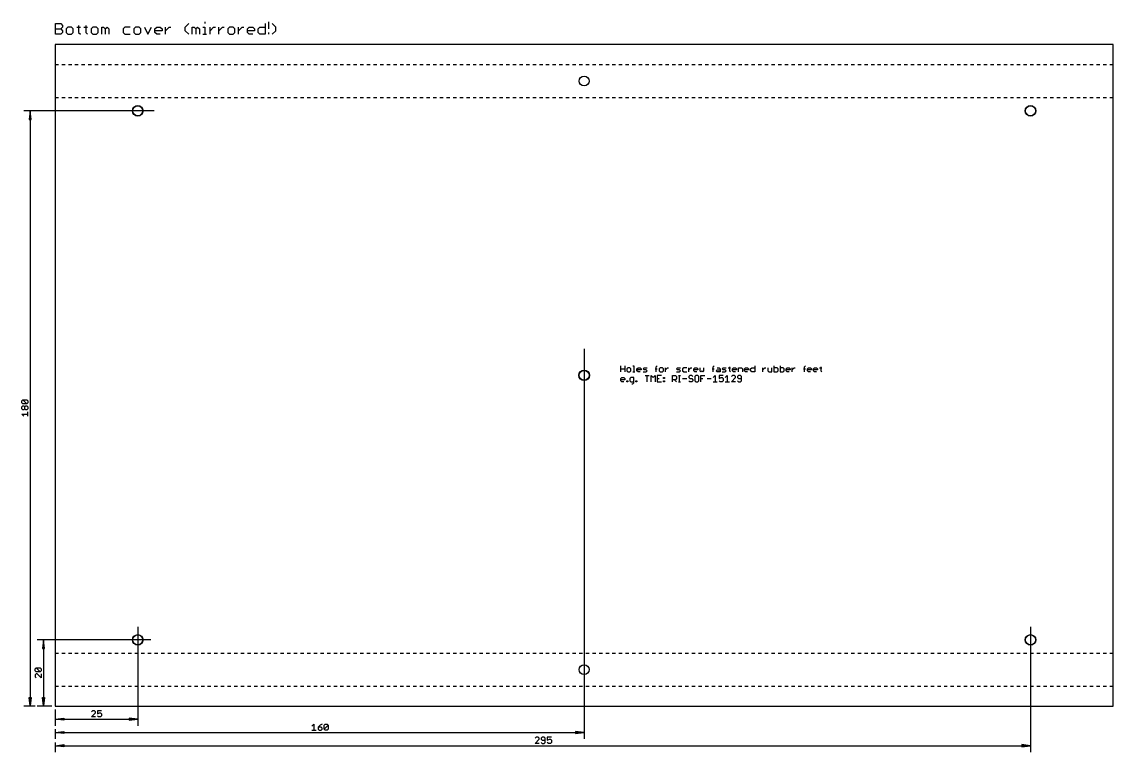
# Model space of a CAD drawing. Extents: x -370 to 390, y -331 to 219.
# Drawn here: x -370.1 to -40, y -323.9 to -103.1 of the extents above; entities that cross this region are included whole.
import ezdxf

# ---------------------------------------------------------------- set-up
doc = ezdxf.new("R2010")
doc.units = 0
for name, color, linetype in [('20', 4, 'CONTINUOUS'), ('29', 2, 'CONTINUOUS'), ('30', 253, 'CONTINUOUS'), ('47', 2, 'CONTINUOUS')]:
    doc.layers.add(name, color=color, linetype=linetype)

msp = doc.modelspace()

# ---------------------------------------------------------------- linework, layer by layer
at = {"layer": '20'}
for p, q in [((-359.8603, -106.8603), (-359.8603, -103.6369)), ((-359.8603, -103.6369), (-358.2486, -103.6369)), ((-359.8603, -105.2486), (-358.2486, -105.2486)), ((-358.2486, -103.6369), (-357.7114, -104.1742)), ((-357.7114, -104.7114), (-358.2486, -105.2486)), ((-358.2486, -105.2486), (-357.7114, -105.7859)), ((-357.7114, -104.1742), (-357.7114, -104.7114)), ((-356.1003, -104.7114), (-356.6375, -105.2486)), ((-356.6375, -105.2486), (-356.6375, -106.3231)), ((-355.0259, -104.7114), (-356.1003, -104.7114)), ((-354.4886, -105.2486), (-355.0259, -104.7114)), ((-354.4886, -106.3231), (-354.4886, -105.2486)), ((-353.4148, -104.7114), (-352.3403, -104.7114)), ((-352.8776, -104.1742), (-352.8776, -106.3231)), ((-351.2663, -104.7114), (-350.1918, -104.7114)), ((-350.7291, -104.1742), (-350.7291, -106.3231)), ((-348.5806, -104.7114), (-349.1178, -105.2486)), ((-349.1178, -105.2486), (-349.1178, -106.3231)), ((-347.5061, -104.7114), (-348.5806, -104.7114)), ((-346.9689, -105.2486), (-347.5061, -104.7114)), ((-346.9689, -106.3231), (-346.9689, -105.2486)), ((-345.895, -106.8603), (-345.895, -104.7114)), ((-345.895, -104.7114), (-345.3578, -104.7114)), ((-345.3578, -104.7114), (-344.8206, -105.2486)), ((-344.8206, -105.2486), (-344.2834, -104.7114)), ((-344.8206, -105.2486), (-344.8206, -106.8603)), ((-344.2834, -104.7114), (-343.7461, -105.2486)), ((-343.7461, -105.2486), (-343.7461, -106.8603)), ((-338.9123, -104.7114), (-339.4495, -105.2486)), ((-339.4495, -105.2486), (-339.4495, -106.3231)), ((-337.3006, -104.7114), (-338.9123, -104.7114)), ((-335.6896, -104.7114), (-336.2268, -105.2486)), ((-336.2268, -105.2486), (-336.2268, -106.3231)), ((-334.6151, -104.7114), (-335.6896, -104.7114)), ((-334.0779, -105.2486), (-334.6151, -104.7114)), ((-334.0779, -106.3231), (-334.0779, -105.2486)), ((-333.004, -104.7114), (-331.9296, -106.8603)), ((-331.9296, -106.8603), (-330.8551, -104.7114)), ((-329.7813, -105.2486), (-329.2441, -104.7114)), ((-329.7813, -106.3231), (-329.7813, -105.2486)), ((-329.2441, -104.7114), (-328.1696, -104.7114)), ((-328.1696, -104.7114), (-327.6324, -105.2486)), ((-327.6324, -105.2486), (-327.6324, -105.7859)), ((-326.5585, -106.8603), (-326.5585, -104.7114)), ((-326.5585, -105.7859), (-325.4841, -104.7114)), ((-325.4841, -104.7114), (-324.9468, -104.7114)), ((-320.6501, -104.7114), (-319.5757, -103.6369)), ((-320.6501, -105.7859), (-320.6501, -104.7114)), ((-318.5016, -106.8603), (-318.5016, -104.7114)), ((-318.5016, -104.7114), (-317.9644, -104.7114)), ((-317.9644, -104.7114), (-317.4272, -105.2486)), ((-317.4272, -105.2486), (-316.89, -104.7114)), ((-317.4272, -105.2486), (-317.4272, -106.8603)), ((-316.89, -104.7114), (-316.3527, -105.2486)), ((-316.3527, -105.2486), (-316.3527, -106.8603)), ((-315.2789, -104.7114), (-314.7417, -104.7114)), ((-314.7417, -103.0997), (-314.7417, -103.6369)), ((-314.7417, -104.7114), (-314.7417, -106.8603)), ((-313.1304, -106.8603), (-313.1304, -104.7114)), ((-313.1304, -105.7859), (-312.0559, -104.7114)), ((-312.0559, -104.7114), (-311.5187, -104.7114)), ((-310.4448, -106.8603), (-310.4448, -104.7114)), ((-310.4448, -105.7859), (-309.3703, -104.7114)), ((-309.3703, -104.7114), (-308.8331, -104.7114)), ((-307.2219, -104.7114), (-307.7591, -105.2486)), ((-307.7591, -105.2486), (-307.7591, -106.3231)), ((-306.1475, -104.7114), (-307.2219, -104.7114)), ((-305.6102, -105.2486), (-306.1475, -104.7114)), ((-305.6102, -106.3231), (-305.6102, -105.2486)), ((-304.5364, -106.8603), (-304.5364, -104.7114)), ((-304.5364, -105.7859), (-303.4619, -104.7114)), ((-303.4619, -104.7114), (-302.9247, -104.7114)), ((-301.8508, -105.2486), (-301.3135, -104.7114)), ((-301.8508, -106.3231), (-301.8508, -105.2486)), ((-301.3135, -104.7114), (-300.2391, -104.7114)), ((-300.2391, -104.7114), (-299.7018, -105.2486)), ((-299.7018, -105.2486), (-299.7018, -105.7859)), ((-298.628, -105.2486), (-298.0908, -104.7114)), ((-298.628, -106.3231), (-298.628, -105.2486)), ((-298.0908, -104.7114), (-296.4791, -104.7114)), ((-296.4791, -103.6369), (-296.4791, -106.8603)), ((-295.4052, -103.0997), (-295.4052, -105.2486)), ((-293.2565, -104.7114), (-294.331, -103.6369)), ((-293.2565, -105.7859), (-293.2565, -104.7114)), ((-358.2486, -106.8603), (-359.8603, -106.8603)), ((-357.7114, -106.3231), (-358.2486, -106.8603)), ((-357.7114, -105.7859), (-357.7114, -106.3231)), ((-356.6375, -106.3231), (-356.1003, -106.8603)), ((-356.1003, -106.8603), (-355.0259, -106.8603)), ((-355.0259, -106.8603), (-354.4886, -106.3231)), ((-352.8776, -106.3231), (-352.3403, -106.8603)), ((-350.7291, -106.3231), (-350.1918, -106.8603)), ((-349.1178, -106.3231), (-348.5806, -106.8603)), ((-348.5806, -106.8603), (-347.5061, -106.8603)), ((-347.5061, -106.8603), (-346.9689, -106.3231)), ((-339.4495, -106.3231), (-338.9123, -106.8603)), ((-338.9123, -106.8603), (-337.3006, -106.8603)), ((-336.2268, -106.3231), (-335.6896, -106.8603)), ((-335.6896, -106.8603), (-334.6151, -106.8603)), ((-334.6151, -106.8603), (-334.0779, -106.3231)), ((-327.6324, -105.7859), (-329.7813, -105.7859)), ((-329.2441, -106.8603), (-329.7813, -106.3231)), ((-328.1696, -106.8603), (-329.2441, -106.8603)), ((-319.5757, -106.8603), (-320.6501, -105.7859)), ((-315.2789, -106.8603), (-314.2044, -106.8603)), ((-307.7591, -106.3231), (-307.2219, -106.8603)), ((-307.2219, -106.8603), (-306.1475, -106.8603)), ((-306.1475, -106.8603), (-305.6102, -106.3231)), ((-299.7018, -105.7859), (-301.8508, -105.7859)), ((-301.3135, -106.8603), (-301.8508, -106.3231)), ((-300.2391, -106.8603), (-301.3135, -106.8603)), ((-298.0908, -106.8603), (-298.628, -106.3231)), ((-296.4791, -106.8603), (-298.0908, -106.8603)), ((-295.4052, -106.3231), (-295.4052, -106.8603)), ((-294.331, -106.8603), (-293.2565, -105.7859)), ((-40, -110), (-360, -110)), ((-360, -110), (-360, -116)), ((-40, -116), (-40, -110)), ((-360, -116), (-360, -126)), ((-360, -116), (-358.9938, -116)), ((-357.9938, -116), (-356.9875, -116)), ((-355.9875, -116), (-354.9812, -116)), ((-353.9812, -116), (-352.975, -116)), ((-351.975, -116), (-350.9688, -116)), ((-349.9688, -116), (-348.9625, -116)), ((-347.9625, -116), (-346.9563, -116)), ((-345.9563, -116), (-344.95, -116)), ((-343.95, -116), (-342.9438, -116)), ((-341.9438, -116), (-340.9375, -116)), ((-339.9375, -116), (-338.9313, -116)), ((-337.9313, -116), (-336.925, -116)), ((-335.925, -116), (-334.9187, -116)), ((-333.9187, -116), (-332.9125, -116)), ((-331.9125, -116), (-330.9062, -116)), ((-329.9062, -116), (-328.9, -116)), ((-327.9, -116), (-326.8938, -116)), ((-325.8938, -116), (-324.8875, -116)), ((-323.8875, -116), (-322.8813, -116)), ((-321.8813, -116), (-320.875, -116)), ((-319.875, -116), (-318.8688, -116)), ((-317.8688, -116), (-316.8625, -116)), ((-315.8625, -116), (-314.8562, -116)), ((-313.8562, -116), (-312.85, -116)), ((-311.85, -116), (-310.8438, -116)), ((-309.8438, -116), (-308.8375, -116)), ((-307.8375, -116), (-306.8313, -116)), ((-305.8313, -116), (-304.825, -116)), ((-303.825, -116), (-302.8188, -116)), ((-301.8188, -116), (-300.8125, -116)), ((-299.8125, -116), (-298.8063, -116)), ((-297.8063, -116), (-296.8, -116)), ((-295.8, -116), (-294.7937, -116)), ((-293.7937, -116), (-292.7875, -116)), ((-291.7875, -116), (-290.7812, -116)), ((-289.7812, -116), (-288.775, -116)), ((-287.775, -116), (-286.7688, -116)), ((-285.7688, -116), (-284.7625, -116)), ((-283.7625, -116), (-282.7563, -116)), ((-281.7563, -116), (-280.75, -116)), ((-279.75, -116), (-278.7438, -116)), ((-277.7438, -116), (-276.7375, -116)), ((-275.7375, -116), (-274.7312, -116)), ((-273.7312, -116), (-272.725, -116)), ((-271.725, -116), (-270.7188, -116)), ((-269.7188, -116), (-268.7125, -116)), ((-267.7125, -116), (-266.7063, -116)), ((-265.7063, -116), (-264.7, -116)), ((-263.7, -116), (-262.6938, -116)), ((-261.6938, -116), (-260.6875, -116)), ((-259.6875, -116), (-258.6813, -116)), ((-257.6813, -116), (-256.675, -116)), ((-255.675, -116), (-254.6688, -116)), ((-253.6688, -116), (-252.6625, -116)), ((-251.6625, -116), (-250.6562, -116)), ((-249.6562, -116), (-248.65, -116)), ((-247.65, -116), (-246.6438, -116)), ((-245.6438, -116), (-244.6375, -116)), ((-243.6375, -116), (-242.6313, -116)), ((-241.6313, -116), (-240.625, -116)), ((-239.625, -116), (-238.6188, -116)), ((-237.6188, -116), (-236.6125, -116)), ((-235.6125, -116), (-234.6063, -116)), ((-233.6063, -116), (-232.6, -116)), ((-231.6, -116), (-230.5938, -116)), ((-229.5938, -116), (-228.5875, -116)), ((-227.5875, -116), (-226.5813, -116)), ((-225.5813, -116), (-224.575, -116)), ((-223.575, -116), (-222.5688, -116)), ((-221.5688, -116), (-220.5625, -116)), ((-219.5625, -116), (-218.5563, -116)), ((-217.5563, -116), (-216.55, -116)), ((-215.55, -116), (-214.5438, -116)), ((-213.5438, -116), (-212.5375, -116)), ((-211.5375, -116), (-210.5312, -116)), ((-209.5312, -116), (-208.525, -116)), ((-207.525, -116), (-206.5188, -116)), ((-205.5188, -116), (-204.5125, -116)), ((-203.5125, -116), (-202.5063, -116)), ((-201.5063, -116), (-200.5, -116)), ((-199.5, -116), (-198.4938, -116)), ((-197.4938, -116), (-196.4875, -116)), ((-195.4875, -116), (-194.4813, -116)), ((-193.4813, -116), (-192.475, -116)), ((-191.475, -116), (-190.4688, -116)), ((-189.4688, -116), (-188.4625, -116)), ((-187.4625, -116), (-186.4563, -116)), ((-185.4563, -116), (-184.45, -116)), ((-183.45, -116), (-182.4438, -116)), ((-181.4438, -116), (-180.4375, -116)), ((-179.4375, -116), (-178.4313, -116)), ((-177.4313, -116), (-176.425, -116)), ((-175.425, -116), (-174.4188, -116)), ((-173.4188, -116), (-172.4125, -116)), ((-171.4125, -116), (-170.4062, -116)), ((-169.4062, -116), (-168.4, -116)), ((-167.4, -116), (-166.3938, -116)), ((-165.3938, -116), (-164.3875, -116)), ((-163.3875, -116), (-162.3812, -116)), ((-161.3812, -116), (-160.375, -116)), ((-159.375, -116), (-158.3688, -116)), ((-157.3688, -116), (-156.3625, -116)), ((-155.3625, -116), (-154.3563, -116)), ((-153.3563, -116), (-152.35, -116)), ((-151.35, -116), (-150.3438, -116)), ((-149.3438, -116), (-148.3375, -116)), ((-147.3375, -116), (-146.3313, -116)), ((-145.3313, -116), (-144.325, -116)), ((-143.325, -116), (-142.3187, -116)), ((-141.3187, -116), (-140.3125, -116)), ((-139.3125, -116), (-138.3063, -116)), ((-137.3063, -116), (-136.3, -116)), ((-135.3, -116), (-134.2938, -116)), ((-133.2938, -116), (-132.2875, -116)), ((-131.2875, -116), (-130.2812, -116)), ((-129.2812, -116), (-128.275, -116)), ((-127.275, -116), (-126.2688, -116)), ((-125.2688, -116), (-124.2625, -116)), ((-123.2625, -116), (-122.2563, -116)), ((-121.2563, -116), (-120.25, -116)), ((-119.25, -116), (-118.2438, -116)), ((-117.2438, -116), (-116.2375, -116)), ((-115.2375, -116), (-114.2313, -116)), ((-113.2313, -116), (-112.225, -116)), ((-111.225, -116), (-110.2188, -116)), ((-109.2188, -116), (-108.2125, -116)), ((-107.2125, -116), (-106.2063, -116)), ((-105.2063, -116), (-104.2, -116)), ((-103.2, -116), (-102.1938, -116)), ((-101.1938, -116), (-100.1875, -116)), ((-99.1875, -116), (-98.1813, -116)), ((-97.1813, -116), (-96.175, -116)), ((-95.175, -116), (-94.1688, -116)), ((-93.1688, -116), (-92.1625, -116)), ((-91.1625, -116), (-90.1562, -116)), ((-89.1562, -116), (-88.15, -116)), ((-87.15, -116), (-86.1437, -116)), ((-85.1437, -116), (-84.1375, -116)), ((-83.1375, -116), (-82.1313, -116)), ((-81.1313, -116), (-80.125, -116)), ((-79.125, -116), (-78.1188, -116)), ((-77.1188, -116), (-76.1125, -116)), ((-75.1125, -116), (-74.1063, -116)), ((-73.1063, -116), (-72.1, -116)), ((-71.1, -116), (-70.0938, -116)), ((-69.0938, -116), (-68.0875, -116)), ((-67.0875, -116), (-66.0812, -116)), ((-65.0812, -116), (-64.075, -116)), ((-63.075, -116), (-62.0688, -116)), ((-61.0688, -116), (-60.0625, -116)), ((-59.0625, -116), (-58.0563, -116)), ((-57.0563, -116), (-56.05, -116)), ((-55.05, -116), (-54.0438, -116)), ((-53.0438, -116), (-52.0375, -116)), ((-51.0375, -116), (-50.0312, -116)), ((-49.0312, -116), (-48.025, -116)), ((-47.025, -116), (-46.0188, -116)), ((-45.0188, -116), (-44.0125, -116)), ((-43.0125, -116), (-42.0063, -116)), ((-41.0063, -116), (-40, -116)), ((-40, -126), (-40, -116)), ((-360, -126), (-360, -294)), ((-360, -126), (-358.9938, -126)), ((-357.9938, -126), (-356.9875, -126)), ((-355.9875, -126), (-354.9812, -126)), ((-353.9812, -126), (-352.975, -126)), ((-351.975, -126), (-350.9688, -126)), ((-349.9688, -126), (-348.9625, -126)), ((-347.9625, -126), (-346.9563, -126)), ((-345.9563, -126), (-344.95, -126)), ((-343.95, -126), (-342.9438, -126)), ((-341.9438, -126), (-340.9375, -126)), ((-339.9375, -126), (-338.9313, -126)), ((-337.9313, -126), (-336.925, -126)), ((-335.925, -126), (-334.9187, -126)), ((-333.9187, -126), (-332.9125, -126)), ((-331.9125, -126), (-330.9062, -126)), ((-329.9062, -126), (-328.9, -126)), ((-327.9, -126), (-326.8938, -126)), ((-325.8938, -126), (-324.8875, -126)), ((-323.8875, -126), (-322.8813, -126)), ((-321.8813, -126), (-320.875, -126)), ((-319.875, -126), (-318.8688, -126)), ((-317.8688, -126), (-316.8625, -126)), ((-315.8625, -126), (-314.8562, -126)), ((-313.8562, -126), (-312.85, -126)), ((-311.85, -126), (-310.8438, -126)), ((-309.8438, -126), (-308.8375, -126)), ((-307.8375, -126), (-306.8313, -126)), ((-305.8313, -126), (-304.825, -126)), ((-303.825, -126), (-302.8188, -126)), ((-301.8188, -126), (-300.8125, -126)), ((-299.8125, -126), (-298.8063, -126)), ((-297.8063, -126), (-296.8, -126)), ((-295.8, -126), (-294.7937, -126)), ((-293.7937, -126), (-292.7875, -126)), ((-291.7875, -126), (-290.7812, -126)), ((-289.7812, -126), (-288.775, -126)), ((-287.775, -126), (-286.7688, -126)), ((-285.7688, -126), (-284.7625, -126)), ((-283.7625, -126), (-282.7563, -126)), ((-281.7563, -126), (-280.75, -126)), ((-279.75, -126), (-278.7438, -126)), ((-277.7438, -126), (-276.7375, -126)), ((-275.7375, -126), (-274.7312, -126)), ((-273.7312, -126), (-272.725, -126)), ((-271.725, -126), (-270.7188, -126)), ((-269.7188, -126), (-268.7125, -126)), ((-267.7125, -126), (-266.7063, -126)), ((-265.7063, -126), (-264.7, -126)), ((-263.7, -126), (-262.6938, -126)), ((-261.6938, -126), (-260.6875, -126)), ((-259.6875, -126), (-258.6813, -126)), ((-257.6813, -126), (-256.675, -126)), ((-255.675, -126), (-254.6688, -126)), ((-253.6688, -126), (-252.6625, -126)), ((-251.6625, -126), (-250.6562, -126)), ((-249.6562, -126), (-248.65, -126)), ((-247.65, -126), (-246.6438, -126)), ((-245.6438, -126), (-244.6375, -126)), ((-243.6375, -126), (-242.6313, -126)), ((-241.6313, -126), (-240.625, -126)), ((-239.625, -126), (-238.6188, -126)), ((-237.6188, -126), (-236.6125, -126)), ((-235.6125, -126), (-234.6063, -126)), ((-233.6063, -126), (-232.6, -126)), ((-231.6, -126), (-230.5938, -126)), ((-229.5938, -126), (-228.5875, -126)), ((-227.5875, -126), (-226.5813, -126)), ((-225.5813, -126), (-224.575, -126)), ((-223.575, -126), (-222.5688, -126)), ((-221.5688, -126), (-220.5625, -126)), ((-219.5625, -126), (-218.5563, -126)), ((-217.5563, -126), (-216.55, -126)), ((-215.55, -126), (-214.5438, -126)), ((-213.5438, -126), (-212.5375, -126)), ((-211.5375, -126), (-210.5312, -126)), ((-209.5312, -126), (-208.525, -126)), ((-207.525, -126), (-206.5188, -126)), ((-205.5188, -126), (-204.5125, -126)), ((-203.5125, -126), (-202.5063, -126)), ((-201.5063, -126), (-200.5, -126)), ((-199.5, -126), (-198.4938, -126)), ((-197.4938, -126), (-196.4875, -126)), ((-195.4875, -126), (-194.4813, -126)), ((-193.4813, -126), (-192.475, -126)), ((-191.475, -126), (-190.4688, -126)), ((-189.4688, -126), (-188.4625, -126)), ((-187.4625, -126), (-186.4563, -126)), ((-185.4563, -126), (-184.45, -126)), ((-183.45, -126), (-182.4438, -126)), ((-181.4438, -126), (-180.4375, -126)), ((-179.4375, -126), (-178.4313, -126)), ((-177.4313, -126), (-176.425, -126)), ((-175.425, -126), (-174.4188, -126)), ((-173.4188, -126), (-172.4125, -126)), ((-171.4125, -126), (-170.4062, -126)), ((-169.4062, -126), (-168.4, -126)), ((-167.4, -126), (-166.3938, -126)), ((-165.3938, -126), (-164.3875, -126)), ((-163.3875, -126), (-162.3812, -126)), ((-161.3812, -126), (-160.375, -126)), ((-159.375, -126), (-158.3688, -126)), ((-157.3688, -126), (-156.3625, -126)), ((-155.3625, -126), (-154.3563, -126)), ((-153.3563, -126), (-152.35, -126)), ((-151.35, -126), (-150.3438, -126)), ((-149.3438, -126), (-148.3375, -126)), ((-147.3375, -126), (-146.3313, -126)), ((-145.3313, -126), (-144.325, -126)), ((-143.325, -126), (-142.3187, -126)), ((-141.3187, -126), (-140.3125, -126)), ((-139.3125, -126), (-138.3063, -126)), ((-137.3063, -126), (-136.3, -126)), ((-135.3, -126), (-134.2938, -126)), ((-133.2938, -126), (-132.2875, -126)), ((-131.2875, -126), (-130.2812, -126)), ((-129.2812, -126), (-128.275, -126)), ((-127.275, -126), (-126.2688, -126)), ((-125.2688, -126), (-124.2625, -126)), ((-123.2625, -126), (-122.2563, -126)), ((-121.2563, -126), (-120.25, -126)), ((-119.25, -126), (-118.2438, -126)), ((-117.2438, -126), (-116.2375, -126)), ((-115.2375, -126), (-114.2313, -126)), ((-113.2313, -126), (-112.225, -126)), ((-111.225, -126), (-110.2188, -126)), ((-109.2188, -126), (-108.2125, -126)), ((-107.2125, -126), (-106.2063, -126)), ((-105.2063, -126), (-104.2, -126)), ((-103.2, -126), (-102.1938, -126)), ((-101.1938, -126), (-100.1875, -126)), ((-99.1875, -126), (-98.1813, -126)), ((-97.1813, -126), (-96.175, -126)), ((-95.175, -126), (-94.1688, -126)), ((-93.1688, -126), (-92.1625, -126)), ((-91.1625, -126), (-90.1562, -126)), ((-89.1562, -126), (-88.15, -126)), ((-87.15, -126), (-86.1437, -126)), ((-85.1437, -126), (-84.1375, -126)), ((-83.1375, -126), (-82.1313, -126)), ((-81.1313, -126), (-80.125, -126)), ((-79.125, -126), (-78.1188, -126)), ((-77.1188, -126), (-76.1125, -126)), ((-75.1125, -126), (-74.1063, -126)), ((-73.1063, -126), (-72.1, -126)), ((-71.1, -126), (-70.0938, -126)), ((-69.0938, -126), (-68.0875, -126)), ((-67.0875, -126), (-66.0812, -126)), ((-65.0812, -126), (-64.075, -126)), ((-63.075, -126), (-62.0688, -126)), ((-61.0688, -126), (-60.0625, -126)), ((-59.0625, -126), (-58.0563, -126)), ((-57.0563, -126), (-56.05, -126)), ((-55.05, -126), (-54.0438, -126)), ((-53.0438, -126), (-52.0375, -126)), ((-51.0375, -126), (-50.0312, -126)), ((-49.0312, -126), (-48.025, -126)), ((-47.025, -126), (-46.0188, -126)), ((-45.0188, -126), (-44.0125, -126)), ((-43.0125, -126), (-42.0063, -126)), ((-41.0063, -126), (-40, -126)), ((-40, -294), (-40, -126)), ((-188.9238, -208.9238), (-188.9238, -207.0746)), ((-187.691, -207.0746), (-187.691, -208.9238)), ((-186.774, -207.691), (-187.0822, -207.9992)), ((-186.1576, -207.691), (-186.774, -207.691)), ((-185.8494, -207.9992), (-186.1576, -207.691)), ((-185.2407, -207.0746), (-184.9325, -207.0746)), ((-184.9325, -207.0746), (-184.9325, -208.9238)), ((-184.0129, -207.9992), (-183.7047, -207.691)), ((-183.7047, -207.691), (-183.0884, -207.691)), ((-183.0884, -207.691), (-182.7802, -207.9992)), ((-182.1714, -207.9992), (-181.8632, -207.691)), ((-181.8632, -207.691), (-180.9386, -207.691)), ((-178.18, -207.3828), (-177.8718, -207.0746)), ((-178.18, -208.9238), (-178.18, -207.3828)), ((-176.9523, -207.691), (-177.2605, -207.9992)), ((-176.3359, -207.691), (-176.9523, -207.691)), ((-176.0277, -207.9992), (-176.3359, -207.691)), ((-175.4189, -208.9238), (-175.4189, -207.691)), ((-175.4189, -208.3074), (-174.8025, -207.691)), ((-174.8025, -207.691), (-174.4943, -207.691)), ((-172.0427, -207.9992), (-171.7345, -207.691)), ((-171.7345, -207.691), (-170.8099, -207.691)), ((-169.893, -207.691), (-170.2012, -207.9992)), ((-168.9684, -207.691), (-169.893, -207.691)), ((-168.3596, -208.9238), (-168.3596, -207.691)), ((-168.3596, -208.3074), (-167.7432, -207.691)), ((-167.7432, -207.691), (-167.435, -207.691)), ((-166.8249, -207.9992), (-166.5167, -207.691)), ((-166.5167, -207.691), (-165.9003, -207.691)), ((-165.9003, -207.691), (-165.5922, -207.9992)), ((-164.9834, -207.691), (-164.9834, -208.6156)), ((-163.7506, -208.6156), (-163.7506, -207.691)), ((-160.992, -207.3828), (-160.6838, -207.0746)), ((-160.992, -208.9238), (-160.992, -207.3828)), ((-159.7643, -207.691), (-159.1479, -207.691)), ((-159.1479, -207.691), (-158.8397, -207.9992)), ((-158.2309, -207.9992), (-157.9227, -207.691)), ((-157.9227, -207.691), (-156.9981, -207.691)), ((-156.3894, -207.691), (-155.773, -207.691)), ((-156.0812, -207.3828), (-156.0812, -208.6156)), ((-155.1616, -207.9992), (-154.8535, -207.691)), ((-154.8535, -207.691), (-154.2371, -207.691)), ((-154.2371, -207.691), (-153.9289, -207.9992)), ((-153.3201, -208.9238), (-153.3201, -207.691)), ((-153.3201, -207.691), (-152.3955, -207.691)), ((-152.3955, -207.691), (-152.0873, -207.9992)), ((-151.4785, -207.9992), (-151.1703, -207.691)), ((-151.1703, -207.691), (-150.5539, -207.691)), ((-150.5539, -207.691), (-150.2457, -207.9992)), ((-149.6369, -207.9992), (-149.3287, -207.691)), ((-149.3287, -207.691), (-148.4041, -207.691)), ((-148.4041, -207.0746), (-148.4041, -208.9238)), ((-145.9538, -208.9238), (-145.9538, -207.691)), ((-145.9538, -208.3074), (-145.3374, -207.691)), ((-145.3374, -207.691), (-145.0292, -207.691)), ((-144.4191, -207.691), (-144.4191, -208.6156)), ((-143.1864, -208.9238), (-143.1864, -207.691)), ((-142.5776, -207.0746), (-142.5776, -208.9238)), ((-141.653, -207.691), (-142.5776, -207.691)), ((-141.3448, -207.9992), (-141.653, -207.691)), ((-140.736, -207.0746), (-140.736, -208.9238)), ((-139.8114, -207.691), (-140.736, -207.691)), ((-139.5032, -207.9992), (-139.8114, -207.691)), ((-138.8944, -207.9992), (-138.5862, -207.691)), ((-138.5862, -207.691), (-137.9698, -207.691)), ((-137.9698, -207.691), (-137.6616, -207.9992)), ((-137.0529, -208.9238), (-137.0529, -207.691)), ((-137.0529, -208.3074), (-136.4365, -207.691)), ((-136.4365, -207.691), (-136.1283, -207.691)), ((-133.3684, -207.3828), (-133.0602, -207.0746)), ((-133.3684, -208.9238), (-133.3684, -207.3828)), ((-132.4489, -207.9992), (-132.1407, -207.691)), ((-132.1407, -207.691), (-131.5243, -207.691)), ((-131.5243, -207.691), (-131.2161, -207.9992)), ((-130.6073, -207.9992), (-130.2992, -207.691)), ((-130.2992, -207.691), (-129.6828, -207.691)), ((-129.6828, -207.691), (-129.3746, -207.9992)), ((-128.7658, -207.691), (-128.1494, -207.691)), ((-128.4576, -207.3828), (-128.4576, -208.6156)), ((-188.9238, -207.9992), (-187.691, -207.9992)), ((-188.9238, -210.9992), (-188.6156, -210.691)), ((-188.9238, -211.6156), (-188.9238, -210.9992)), ((-188.6156, -210.691), (-187.9992, -210.691)), ((-187.9992, -210.691), (-187.691, -210.9992)), ((-187.691, -210.9992), (-187.691, -211.3074)), ((-187.0822, -207.9992), (-187.0822, -208.6156)), ((-187.0822, -208.6156), (-186.774, -208.9238)), ((-186.774, -208.9238), (-186.1576, -208.9238)), ((-185.8533, -210.691), (-186.1614, -210.9992)), ((-186.1614, -210.9992), (-186.1614, -211.6156)), ((-186.1576, -208.9238), (-185.8494, -208.6156)), ((-184.9287, -210.691), (-185.8533, -210.691)), ((-185.8494, -208.6156), (-185.8494, -207.9992)), ((-185.2407, -208.9238), (-184.6243, -208.9238)), ((-184.9287, -212.232), (-184.9287, -210.691)), ((-184.0129, -208.6156), (-184.0129, -207.9992)), ((-182.7802, -208.3074), (-184.0129, -208.3074)), ((-183.7047, -208.9238), (-184.0129, -208.6156)), ((-183.0884, -208.9238), (-183.7047, -208.9238)), ((-182.7802, -207.9992), (-182.7802, -208.3074)), ((-181.8632, -208.3074), (-182.1714, -207.9992)), ((-182.1714, -208.9238), (-181.2468, -208.9238)), ((-181.2468, -208.3074), (-181.8632, -208.3074)), ((-181.5575, -210.0746), (-180.3247, -210.0746)), ((-180.9386, -208.6156), (-181.2468, -208.3074)), ((-181.2468, -208.9238), (-180.9386, -208.6156)), ((-180.9411, -211.9238), (-180.9411, -210.0746)), ((-179.7159, -211.9238), (-179.7159, -210.0746)), ((-179.7159, -210.0746), (-179.0996, -210.691)), ((-179.0996, -210.691), (-178.4832, -210.0746)), ((-178.4882, -207.9992), (-177.8718, -207.9992)), ((-178.4832, -210.0746), (-178.4832, -211.9238)), ((-176.6416, -210.0746), (-177.8744, -210.0746)), ((-177.8744, -210.0746), (-177.8744, -211.9238)), ((-177.8744, -210.9992), (-177.258, -210.9992)), ((-177.2605, -207.9992), (-177.2605, -208.6156)), ((-177.2605, -208.6156), (-176.9523, -208.9238)), ((-176.9523, -208.9238), (-176.3359, -208.9238)), ((-176.3359, -208.9238), (-176.0277, -208.6156)), ((-176.0328, -210.691), (-175.7246, -210.691)), ((-176.0328, -210.9992), (-176.0328, -210.691)), ((-175.7246, -210.9992), (-176.0328, -210.9992)), ((-176.0277, -208.6156), (-176.0277, -207.9992)), ((-175.7246, -210.691), (-175.7246, -210.9992)), ((-173.2704, -211.9238), (-173.2704, -210.0746)), ((-173.2704, -210.0746), (-172.3459, -210.0746)), ((-172.3459, -210.0746), (-172.0377, -210.3828)), ((-172.0377, -210.9992), (-172.3459, -211.3074)), ((-171.7345, -208.3074), (-172.0427, -207.9992)), ((-172.0427, -208.9238), (-171.1181, -208.9238)), ((-172.0377, -210.3828), (-172.0377, -210.9992)), ((-171.1181, -208.3074), (-171.7345, -208.3074)), ((-171.4289, -210.0746), (-170.8125, -210.0746)), ((-171.1207, -211.9238), (-171.1207, -210.0746)), ((-170.8099, -208.6156), (-171.1181, -208.3074)), ((-171.1181, -208.9238), (-170.8099, -208.6156)), ((-170.2012, -207.9992), (-170.2012, -208.6156)), ((-170.2012, -208.6156), (-169.893, -208.9238)), ((-170.2012, -210.9992), (-168.9684, -210.9992)), ((-169.893, -208.9238), (-168.9684, -208.9238)), ((-168.0514, -210.0746), (-168.3596, -210.3828)), ((-168.3596, -210.3828), (-168.3596, -210.691)), ((-168.3596, -210.691), (-168.0514, -210.9992)), ((-167.435, -210.0746), (-168.0514, -210.0746)), ((-168.0514, -210.9992), (-167.435, -210.9992)), ((-167.1268, -210.3828), (-167.435, -210.0746)), ((-167.435, -210.9992), (-167.1268, -211.3074)), ((-166.8249, -208.6156), (-166.8249, -207.9992)), ((-165.5922, -208.3074), (-166.8249, -208.3074)), ((-166.5167, -208.9238), (-166.8249, -208.6156)), ((-166.2098, -210.0746), (-166.518, -210.3828)), ((-166.518, -210.3828), (-166.518, -211.6156)), ((-165.9003, -208.9238), (-166.5167, -208.9238)), ((-165.5934, -210.0746), (-166.2098, -210.0746)), ((-165.2852, -210.3828), (-165.5934, -210.0746)), ((-165.5922, -207.9992), (-165.5922, -208.3074)), ((-165.2852, -211.6156), (-165.2852, -210.3828)), ((-164.9834, -208.6156), (-164.6752, -208.9238)), ((-164.6764, -211.9238), (-164.6764, -210.0746)), ((-164.6764, -210.0746), (-163.4437, -210.0746)), ((-164.6764, -210.9992), (-164.0601, -210.9992)), ((-164.6752, -208.9238), (-164.367, -208.6156)), ((-164.367, -208.6156), (-164.0588, -208.9238)), ((-164.0588, -208.9238), (-163.7506, -208.6156)), ((-162.8349, -210.9992), (-161.6021, -210.9992)), ((-161.3002, -207.9992), (-160.6838, -207.9992)), ((-160.9933, -210.691), (-160.3769, -210.0746)), ((-160.3769, -210.0746), (-160.3769, -211.9238)), ((-160.0725, -208.6156), (-159.7643, -208.3074)), ((-159.7643, -208.9238), (-160.0725, -208.6156)), ((-159.7643, -208.3074), (-158.8397, -208.3074)), ((-158.8397, -208.9238), (-159.7643, -208.9238)), ((-157.9189, -210.0746), (-159.1517, -210.0746)), ((-159.1517, -210.0746), (-159.1517, -210.9992)), ((-159.1517, -210.9992), (-158.5353, -210.691)), ((-158.8397, -207.9992), (-158.8397, -208.9238)), ((-158.5353, -210.691), (-158.2271, -210.691)), ((-157.9227, -208.3074), (-158.2309, -207.9992)), ((-158.2309, -208.9238), (-157.3063, -208.9238)), ((-158.2271, -210.691), (-157.9189, -210.9992)), ((-157.3063, -208.3074), (-157.9227, -208.3074)), ((-157.9189, -210.9992), (-157.9189, -211.6156)), ((-157.3102, -210.691), (-156.6938, -210.0746)), ((-156.9981, -208.6156), (-157.3063, -208.3074)), ((-157.3063, -208.9238), (-156.9981, -208.6156)), ((-156.6938, -210.0746), (-156.6938, -211.9238)), ((-156.0812, -208.6156), (-155.773, -208.9238)), ((-155.1604, -210.0746), (-155.4686, -210.3828)), ((-155.4686, -211.9238), (-154.2358, -210.691)), ((-155.1616, -208.6156), (-155.1616, -207.9992)), ((-153.9289, -208.3074), (-155.1616, -208.3074)), ((-154.8535, -208.9238), (-155.1616, -208.6156)), ((-154.544, -210.0746), (-155.1604, -210.0746)), ((-154.2371, -208.9238), (-154.8535, -208.9238)), ((-154.2358, -210.3828), (-154.544, -210.0746)), ((-154.2358, -210.691), (-154.2358, -210.3828)), ((-153.9289, -207.9992), (-153.9289, -208.3074)), ((-153.3188, -210.0746), (-153.627, -210.3828)), ((-153.627, -210.3828), (-153.627, -210.691)), ((-153.627, -210.691), (-153.3188, -210.9992)), ((-152.7024, -210.0746), (-153.3188, -210.0746)), ((-153.3188, -210.9992), (-152.3942, -210.9992)), ((-152.3942, -210.3828), (-152.7024, -210.0746)), ((-152.3942, -211.6156), (-152.3942, -210.3828)), ((-152.0873, -207.9992), (-152.0873, -208.9238)), ((-151.4785, -208.6156), (-151.4785, -207.9992)), ((-150.2457, -208.3074), (-151.4785, -208.3074)), ((-151.1703, -208.9238), (-151.4785, -208.6156)), ((-150.5539, -208.9238), (-151.1703, -208.9238)), ((-150.2457, -207.9992), (-150.2457, -208.3074)), ((-149.6369, -208.6156), (-149.6369, -207.9992)), ((-149.3287, -208.9238), (-149.6369, -208.6156)), ((-148.4041, -208.9238), (-149.3287, -208.9238)), ((-144.4191, -208.6156), (-144.1109, -208.9238)), ((-144.1109, -208.9238), (-143.1864, -208.9238)), ((-142.5776, -208.9238), (-141.653, -208.9238)), ((-141.653, -208.9238), (-141.3448, -208.6156)), ((-141.3448, -208.6156), (-141.3448, -207.9992)), ((-140.736, -208.9238), (-139.8114, -208.9238)), ((-139.8114, -208.9238), (-139.5032, -208.6156)), ((-139.5032, -208.6156), (-139.5032, -207.9992)), ((-138.8944, -208.6156), (-138.8944, -207.9992)), ((-137.6616, -208.3074), (-138.8944, -208.3074)), ((-138.5862, -208.9238), (-138.8944, -208.6156)), ((-137.9698, -208.9238), (-138.5862, -208.9238)), ((-137.6616, -207.9992), (-137.6616, -208.3074)), ((-133.6766, -207.9992), (-133.0602, -207.9992)), ((-132.4489, -208.6156), (-132.4489, -207.9992)), ((-131.2161, -208.3074), (-132.4489, -208.3074)), ((-132.1407, -208.9238), (-132.4489, -208.6156)), ((-131.5243, -208.9238), (-132.1407, -208.9238)), ((-131.2161, -207.9992), (-131.2161, -208.3074)), ((-130.6073, -208.6156), (-130.6073, -207.9992)), ((-129.3746, -208.3074), (-130.6073, -208.3074)), ((-130.2992, -208.9238), (-130.6073, -208.6156)), ((-129.6828, -208.9238), (-130.2992, -208.9238)), ((-129.3746, -207.9992), (-129.3746, -208.3074)), ((-128.4576, -208.6156), (-128.1494, -208.9238)), ((-187.691, -211.3074), (-188.9238, -211.3074)), ((-188.6156, -211.9238), (-188.9238, -211.6156)), ((-187.9992, -211.9238), (-188.6156, -211.9238)), ((-187.0822, -211.9238), (-187.0822, -211.6156)), ((-187.0822, -211.6156), (-186.774, -211.6156)), ((-186.774, -211.9238), (-187.0822, -211.9238)), ((-186.774, -211.6156), (-186.774, -211.9238)), ((-186.1614, -211.6156), (-185.8533, -211.9238)), ((-185.8533, -211.9238), (-184.9287, -211.9238)), ((-185.5451, -212.5402), (-185.2369, -212.5402)), ((-185.2369, -212.5402), (-184.9287, -212.232)), ((-184.3199, -211.9238), (-184.3199, -211.6156)), ((-184.3199, -211.6156), (-184.0117, -211.6156)), ((-184.0117, -211.9238), (-184.3199, -211.9238)), ((-184.0117, -211.6156), (-184.0117, -211.9238)), ((-177.8744, -211.9238), (-176.6416, -211.9238)), ((-176.0328, -211.6156), (-175.7246, -211.6156)), ((-176.0328, -211.9238), (-176.0328, -211.6156)), ((-175.7246, -211.9238), (-176.0328, -211.9238)), ((-175.7246, -211.6156), (-175.7246, -211.9238)), ((-172.3459, -211.3074), (-173.2704, -211.3074)), ((-172.6541, -211.3074), (-172.0377, -211.9238)), ((-171.4289, -211.9238), (-170.8125, -211.9238)), ((-168.0514, -211.9238), (-168.3596, -211.6156)), ((-167.435, -211.9238), (-168.0514, -211.9238)), ((-167.1268, -211.6156), (-167.435, -211.9238)), ((-167.1268, -211.3074), (-167.1268, -211.6156)), ((-166.518, -211.6156), (-166.2098, -211.9238)), ((-166.2098, -211.9238), (-165.5934, -211.9238)), ((-165.5934, -211.9238), (-165.2852, -211.6156)), ((-160.9933, -211.9238), (-159.7605, -211.9238)), ((-158.8435, -211.9238), (-159.1517, -211.6156)), ((-158.2271, -211.9238), (-158.8435, -211.9238)), ((-157.9189, -211.6156), (-158.2271, -211.9238)), ((-157.3102, -211.9238), (-156.0774, -211.9238)), ((-154.2358, -211.9238), (-155.4686, -211.9238)), ((-153.627, -211.6156), (-153.3188, -211.9238)), ((-153.3188, -211.9238), (-152.7024, -211.9238)), ((-152.7024, -211.9238), (-152.3942, -211.6156)), ((-360, -294), (-360, -304)), ((-360, -294), (-358.9938, -294)), ((-357.9938, -294), (-356.9875, -294)), ((-355.9875, -294), (-354.9812, -294)), ((-353.9812, -294), (-352.975, -294)), ((-351.975, -294), (-350.9688, -294)), ((-349.9688, -294), (-348.9625, -294)), ((-347.9625, -294), (-346.9563, -294)), ((-345.9563, -294), (-344.95, -294)), ((-343.95, -294), (-342.9438, -294)), ((-341.9438, -294), (-340.9375, -294)), ((-339.9375, -294), (-338.9313, -294)), ((-337.9313, -294), (-336.925, -294)), ((-335.925, -294), (-334.9187, -294)), ((-333.9187, -294), (-332.9125, -294)), ((-331.9125, -294), (-330.9062, -294)), ((-329.9062, -294), (-328.9, -294)), ((-327.9, -294), (-326.8938, -294)), ((-325.8938, -294), (-324.8875, -294)), ((-323.8875, -294), (-322.8813, -294)), ((-321.8813, -294), (-320.875, -294)), ((-319.875, -294), (-318.8688, -294)), ((-317.8688, -294), (-316.8625, -294)), ((-315.8625, -294), (-314.8562, -294)), ((-313.8562, -294), (-312.85, -294)), ((-311.85, -294), (-310.8438, -294)), ((-309.8438, -294), (-308.8375, -294)), ((-307.8375, -294), (-306.8313, -294)), ((-305.8313, -294), (-304.825, -294)), ((-303.825, -294), (-302.8188, -294)), ((-301.8188, -294), (-300.8125, -294)), ((-299.8125, -294), (-298.8063, -294)), ((-297.8063, -294), (-296.8, -294)), ((-295.8, -294), (-294.7937, -294)), ((-293.7937, -294), (-292.7875, -294)), ((-291.7875, -294), (-290.7812, -294)), ((-289.7812, -294), (-288.775, -294)), ((-287.775, -294), (-286.7688, -294)), ((-285.7688, -294), (-284.7625, -294)), ((-283.7625, -294), (-282.7563, -294)), ((-281.7563, -294), (-280.75, -294)), ((-279.75, -294), (-278.7438, -294)), ((-277.7438, -294), (-276.7375, -294)), ((-275.7375, -294), (-274.7312, -294)), ((-273.7312, -294), (-272.725, -294)), ((-271.725, -294), (-270.7188, -294)), ((-269.7188, -294), (-268.7125, -294)), ((-267.7125, -294), (-266.7063, -294)), ((-265.7063, -294), (-264.7, -294)), ((-263.7, -294), (-262.6938, -294)), ((-261.6938, -294), (-260.6875, -294)), ((-259.6875, -294), (-258.6813, -294)), ((-257.6813, -294), (-256.675, -294)), ((-255.675, -294), (-254.6688, -294)), ((-253.6688, -294), (-252.6625, -294)), ((-251.6625, -294), (-250.6562, -294)), ((-249.6562, -294), (-248.65, -294)), ((-247.65, -294), (-246.6438, -294)), ((-245.6438, -294), (-244.6375, -294)), ((-243.6375, -294), (-242.6313, -294)), ((-241.6313, -294), (-240.625, -294)), ((-239.625, -294), (-238.6188, -294)), ((-237.6188, -294), (-236.6125, -294)), ((-235.6125, -294), (-234.6063, -294)), ((-233.6063, -294), (-232.6, -294)), ((-231.6, -294), (-230.5938, -294)), ((-229.5938, -294), (-228.5875, -294)), ((-227.5875, -294), (-226.5813, -294)), ((-225.5813, -294), (-224.575, -294)), ((-223.575, -294), (-222.5688, -294)), ((-221.5688, -294), (-220.5625, -294)), ((-219.5625, -294), (-218.5563, -294)), ((-217.5563, -294), (-216.55, -294)), ((-215.55, -294), (-214.5438, -294)), ((-213.5438, -294), (-212.5375, -294)), ((-211.5375, -294), (-210.5312, -294)), ((-209.5312, -294), (-208.525, -294)), ((-207.525, -294), (-206.5188, -294)), ((-205.5188, -294), (-204.5125, -294)), ((-203.5125, -294), (-202.5063, -294)), ((-201.5063, -294), (-200.5, -294)), ((-199.5, -294), (-198.4938, -294)), ((-197.4938, -294), (-196.4875, -294)), ((-195.4875, -294), (-194.4813, -294)), ((-193.4813, -294), (-192.475, -294)), ((-191.475, -294), (-190.4688, -294)), ((-189.4688, -294), (-188.4625, -294)), ((-187.4625, -294), (-186.4563, -294)), ((-185.4563, -294), (-184.45, -294)), ((-183.45, -294), (-182.4438, -294)), ((-181.4438, -294), (-180.4375, -294)), ((-179.4375, -294), (-178.4313, -294)), ((-177.4313, -294), (-176.425, -294)), ((-175.425, -294), (-174.4188, -294)), ((-173.4188, -294), (-172.4125, -294)), ((-171.4125, -294), (-170.4062, -294)), ((-169.4062, -294), (-168.4, -294)), ((-167.4, -294), (-166.3938, -294)), ((-165.3938, -294), (-164.3875, -294)), ((-163.3875, -294), (-162.3812, -294)), ((-161.3812, -294), (-160.375, -294)), ((-159.375, -294), (-158.3688, -294)), ((-157.3688, -294), (-156.3625, -294)), ((-155.3625, -294), (-154.3563, -294)), ((-153.3563, -294), (-152.35, -294)), ((-151.35, -294), (-150.3438, -294)), ((-149.3438, -294), (-148.3375, -294)), ((-147.3375, -294), (-146.3313, -294)), ((-145.3313, -294), (-144.325, -294)), ((-143.325, -294), (-142.3187, -294)), ((-141.3187, -294), (-140.3125, -294)), ((-139.3125, -294), (-138.3063, -294)), ((-137.3063, -294), (-136.3, -294)), ((-135.3, -294), (-134.2938, -294)), ((-133.2938, -294), (-132.2875, -294)), ((-131.2875, -294), (-130.2812, -294)), ((-129.2812, -294), (-128.275, -294)), ((-127.275, -294), (-126.2688, -294)), ((-125.2688, -294), (-124.2625, -294)), ((-123.2625, -294), (-122.2563, -294)), ((-121.2563, -294), (-120.25, -294)), ((-119.25, -294), (-118.2438, -294)), ((-117.2438, -294), (-116.2375, -294)), ((-115.2375, -294), (-114.2313, -294)), ((-113.2313, -294), (-112.225, -294)), ((-111.225, -294), (-110.2188, -294)), ((-109.2188, -294), (-108.2125, -294)), ((-107.2125, -294), (-106.2063, -294)), ((-105.2063, -294), (-104.2, -294)), ((-103.2, -294), (-102.1938, -294)), ((-101.1938, -294), (-100.1875, -294)), ((-99.1875, -294), (-98.1813, -294)), ((-97.1813, -294), (-96.175, -294)), ((-95.175, -294), (-94.1688, -294)), ((-93.1688, -294), (-92.1625, -294)), ((-91.1625, -294), (-90.1562, -294)), ((-89.1562, -294), (-88.15, -294)), ((-87.15, -294), (-86.1437, -294)), ((-85.1437, -294), (-84.1375, -294)), ((-83.1375, -294), (-82.1313, -294)), ((-81.1313, -294), (-80.125, -294)), ((-79.125, -294), (-78.1188, -294)), ((-77.1188, -294), (-76.1125, -294)), ((-75.1125, -294), (-74.1063, -294)), ((-73.1063, -294), (-72.1, -294)), ((-71.1, -294), (-70.0938, -294)), ((-69.0938, -294), (-68.0875, -294)), ((-67.0875, -294), (-66.0812, -294)), ((-65.0812, -294), (-64.075, -294)), ((-63.075, -294), (-62.0688, -294)), ((-61.0688, -294), (-60.0625, -294)), ((-59.0625, -294), (-58.0563, -294)), ((-57.0563, -294), (-56.05, -294)), ((-55.05, -294), (-54.0438, -294)), ((-53.0438, -294), (-52.0375, -294)), ((-51.0375, -294), (-50.0312, -294)), ((-49.0312, -294), (-48.025, -294)), ((-47.025, -294), (-46.0188, -294)), ((-45.0188, -294), (-44.0125, -294)), ((-43.0125, -294), (-42.0063, -294)), ((-41.0063, -294), (-40, -294)), ((-40, -304), (-40, -294)), ((-360, -304), (-360, -310)), ((-360, -304), (-358.9938, -304)), ((-357.9938, -304), (-356.9875, -304)), ((-355.9875, -304), (-354.9812, -304)), ((-353.9812, -304), (-352.975, -304)), ((-351.975, -304), (-350.9688, -304)), ((-349.9688, -304), (-348.9625, -304)), ((-347.9625, -304), (-346.9563, -304)), ((-345.9563, -304), (-344.95, -304)), ((-343.95, -304), (-342.9438, -304)), ((-341.9438, -304), (-340.9375, -304)), ((-339.9375, -304), (-338.9313, -304)), ((-337.9313, -304), (-336.925, -304)), ((-335.925, -304), (-334.9187, -304)), ((-333.9187, -304), (-332.9125, -304)), ((-331.9125, -304), (-330.9062, -304)), ((-329.9062, -304), (-328.9, -304)), ((-327.9, -304), (-326.8938, -304)), ((-325.8938, -304), (-324.8875, -304)), ((-323.8875, -304), (-322.8813, -304)), ((-321.8813, -304), (-320.875, -304)), ((-319.875, -304), (-318.8688, -304)), ((-317.8688, -304), (-316.8625, -304)), ((-315.8625, -304), (-314.8562, -304)), ((-313.8562, -304), (-312.85, -304)), ((-311.85, -304), (-310.8438, -304)), ((-309.8438, -304), (-308.8375, -304)), ((-307.8375, -304), (-306.8313, -304)), ((-305.8313, -304), (-304.825, -304)), ((-303.825, -304), (-302.8188, -304)), ((-301.8188, -304), (-300.8125, -304)), ((-299.8125, -304), (-298.8063, -304)), ((-297.8063, -304), (-296.8, -304)), ((-295.8, -304), (-294.7937, -304)), ((-293.7937, -304), (-292.7875, -304)), ((-291.7875, -304), (-290.7812, -304)), ((-289.7812, -304), (-288.775, -304)), ((-287.775, -304), (-286.7688, -304)), ((-285.7688, -304), (-284.7625, -304)), ((-283.7625, -304), (-282.7563, -304)), ((-281.7563, -304), (-280.75, -304)), ((-279.75, -304), (-278.7438, -304)), ((-277.7438, -304), (-276.7375, -304)), ((-275.7375, -304), (-274.7312, -304)), ((-273.7312, -304), (-272.725, -304)), ((-271.725, -304), (-270.7188, -304)), ((-269.7188, -304), (-268.7125, -304)), ((-267.7125, -304), (-266.7063, -304)), ((-265.7063, -304), (-264.7, -304)), ((-263.7, -304), (-262.6938, -304)), ((-261.6938, -304), (-260.6875, -304)), ((-259.6875, -304), (-258.6813, -304)), ((-257.6813, -304), (-256.675, -304)), ((-255.675, -304), (-254.6688, -304)), ((-253.6688, -304), (-252.6625, -304)), ((-251.6625, -304), (-250.6562, -304)), ((-249.6562, -304), (-248.65, -304)), ((-247.65, -304), (-246.6438, -304)), ((-245.6438, -304), (-244.6375, -304)), ((-243.6375, -304), (-242.6313, -304)), ((-241.6313, -304), (-240.625, -304)), ((-239.625, -304), (-238.6188, -304)), ((-237.6188, -304), (-236.6125, -304)), ((-235.6125, -304), (-234.6063, -304)), ((-233.6063, -304), (-232.6, -304)), ((-231.6, -304), (-230.5938, -304)), ((-229.5938, -304), (-228.5875, -304)), ((-227.5875, -304), (-226.5813, -304)), ((-225.5813, -304), (-224.575, -304)), ((-223.575, -304), (-222.5688, -304)), ((-221.5688, -304), (-220.5625, -304)), ((-219.5625, -304), (-218.5563, -304)), ((-217.5563, -304), (-216.55, -304)), ((-215.55, -304), (-214.5438, -304)), ((-213.5438, -304), (-212.5375, -304)), ((-211.5375, -304), (-210.5312, -304)), ((-209.5312, -304), (-208.525, -304)), ((-207.525, -304), (-206.5188, -304)), ((-205.5188, -304), (-204.5125, -304)), ((-203.5125, -304), (-202.5063, -304)), ((-201.5063, -304), (-200.5, -304)), ((-199.5, -304), (-198.4938, -304)), ((-197.4938, -304), (-196.4875, -304)), ((-195.4875, -304), (-194.4813, -304)), ((-193.4813, -304), (-192.475, -304)), ((-191.475, -304), (-190.4688, -304)), ((-189.4688, -304), (-188.4625, -304)), ((-187.4625, -304), (-186.4563, -304)), ((-185.4563, -304), (-184.45, -304)), ((-183.45, -304), (-182.4438, -304)), ((-181.4438, -304), (-180.4375, -304)), ((-179.4375, -304), (-178.4313, -304)), ((-177.4313, -304), (-176.425, -304)), ((-175.425, -304), (-174.4188, -304)), ((-173.4188, -304), (-172.4125, -304)), ((-171.4125, -304), (-170.4062, -304)), ((-169.4062, -304), (-168.4, -304)), ((-167.4, -304), (-166.3938, -304)), ((-165.3938, -304), (-164.3875, -304)), ((-163.3875, -304), (-162.3812, -304)), ((-161.3812, -304), (-160.375, -304)), ((-159.375, -304), (-158.3688, -304)), ((-157.3688, -304), (-156.3625, -304)), ((-155.3625, -304), (-154.3563, -304)), ((-153.3563, -304), (-152.35, -304)), ((-151.35, -304), (-150.3438, -304)), ((-149.3438, -304), (-148.3375, -304)), ((-147.3375, -304), (-146.3313, -304)), ((-145.3313, -304), (-144.325, -304)), ((-143.325, -304), (-142.3187, -304)), ((-141.3187, -304), (-140.3125, -304)), ((-139.3125, -304), (-138.3063, -304)), ((-137.3063, -304), (-136.3, -304)), ((-135.3, -304), (-134.2938, -304)), ((-133.2938, -304), (-132.2875, -304)), ((-131.2875, -304), (-130.2812, -304)), ((-129.2812, -304), (-128.275, -304)), ((-127.275, -304), (-126.2688, -304)), ((-125.2688, -304), (-124.2625, -304)), ((-123.2625, -304), (-122.2563, -304)), ((-121.2563, -304), (-120.25, -304)), ((-119.25, -304), (-118.2438, -304)), ((-117.2438, -304), (-116.2375, -304)), ((-115.2375, -304), (-114.2313, -304)), ((-113.2313, -304), (-112.225, -304)), ((-111.225, -304), (-110.2188, -304)), ((-109.2188, -304), (-108.2125, -304)), ((-107.2125, -304), (-106.2063, -304)), ((-105.2063, -304), (-104.2, -304)), ((-103.2, -304), (-102.1938, -304)), ((-101.1938, -304), (-100.1875, -304)), ((-99.1875, -304), (-98.1813, -304)), ((-97.1813, -304), (-96.175, -304)), ((-95.175, -304), (-94.1688, -304)), ((-93.1688, -304), (-92.1625, -304)), ((-91.1625, -304), (-90.1562, -304)), ((-89.1562, -304), (-88.15, -304)), ((-87.15, -304), (-86.1437, -304)), ((-85.1437, -304), (-84.1375, -304)), ((-83.1375, -304), (-82.1313, -304)), ((-81.1313, -304), (-80.125, -304)), ((-79.125, -304), (-78.1188, -304)), ((-77.1188, -304), (-76.1125, -304)), ((-75.1125, -304), (-74.1063, -304)), ((-73.1063, -304), (-72.1, -304)), ((-71.1, -304), (-70.0938, -304)), ((-69.0938, -304), (-68.0875, -304)), ((-67.0875, -304), (-66.0812, -304)), ((-65.0812, -304), (-64.075, -304)), ((-63.075, -304), (-62.0688, -304)), ((-61.0688, -304), (-60.0625, -304)), ((-59.0625, -304), (-58.0563, -304)), ((-57.0563, -304), (-56.05, -304)), ((-55.05, -304), (-54.0438, -304)), ((-53.0438, -304), (-52.0375, -304)), ((-51.0375, -304), (-50.0312, -304)), ((-49.0312, -304), (-48.025, -304)), ((-47.025, -304), (-46.0188, -304)), ((-45.0188, -304), (-44.0125, -304)), ((-43.0125, -304), (-42.0063, -304)), ((-41.0063, -304), (-40, -304)), ((-40, -310), (-40, -304)), ((-360, -310), (-40, -310))]:
    msp.add_line(p, q, dxfattribs=at)
for centre in [(-200, -121), (-335, -130), (-335, -130), (-65, -130), (-65, -130), (-200, -210), (-200, -210), (-335, -290), (-335, -290), (-65, -290), (-65, -290), (-200, -299)]:
    msp.add_circle(centre, 1.5, dxfattribs=at)
at = {"layer": '29'}
for centre in [(-335, -130), (-65, -130), (-200, -210), (-335, -290), (-65, -290)]:
    msp.add_circle(centre, 1.6016, dxfattribs=at)
at = {"layer": '30'}
for centre in [(-335, -130), (-65, -130), (-200, -210), (-335, -290), (-65, -290)]:
    msp.add_circle(centre, 1.6016, dxfattribs=at)
at = {"layer": '47'}
for p, q in [((-330, -130), (-369.45, -130)), ((-367.5, -130.065), (-367.8192, -132.6)), ((-367.5, -130.065), (-367.76, -132.6)), ((-367.5, -130.065), (-367.63, -132.6)), ((-367.5, -130.065), (-367.5, -309.935)), ((-367.1808, -132.6), (-367.5, -130.065)), ((-367.37, -132.6), (-367.5, -130.065)), ((-367.24, -132.6), (-367.5, -130.065)), ((-367.8192, -132.6), (-367.1808, -132.6)), ((-200, -202), (-200, -319.95)), ((-370.0554, -217.7037), (-369.7472, -217.3955)), ((-370.0554, -218.3201), (-370.0554, -217.7037)), ((-369.7472, -217.3955), (-368.5144, -217.3955)), ((-368.5144, -218.6283), (-369.7472, -217.3955)), ((-368.5144, -217.3955), (-368.2062, -217.7037)), ((-368.2062, -217.7037), (-368.2062, -218.3201)), ((-369.7472, -218.6283), (-370.0554, -218.3201)), ((-370.0554, -219.5453), (-369.7472, -219.2371)), ((-370.0554, -220.1617), (-370.0554, -219.5453)), ((-369.7472, -220.4699), (-370.0554, -220.1617)), ((-368.5144, -218.6283), (-369.7472, -218.6283)), ((-369.7472, -219.2371), (-369.439, -219.2371)), ((-369.439, -220.4699), (-369.7472, -220.4699)), ((-369.439, -219.2371), (-369.1308, -219.5453)), ((-369.1308, -220.1617), (-369.439, -220.4699)), ((-369.1308, -219.5453), (-368.8226, -219.2371)), ((-369.1308, -220.1617), (-369.1308, -219.5453)), ((-368.8226, -220.4699), (-369.1308, -220.1617)), ((-368.8226, -219.2371), (-368.5144, -219.2371)), ((-368.5144, -220.4699), (-368.8226, -220.4699)), ((-368.2062, -218.3201), (-368.5144, -218.6283)), ((-368.5144, -219.2371), (-368.2062, -219.5453)), ((-368.2062, -220.1617), (-368.5144, -220.4699)), ((-368.2062, -219.5453), (-368.2062, -220.1617)), ((-368.2062, -222.3115), (-368.2062, -221.0787)), ((-369.439, -222.3115), (-370.0554, -221.6951)), ((-370.0554, -221.6951), (-368.2062, -221.6951)), ((-335, -286), (-335, -315.95)), ((-65, -286), (-65, -323.95)), ((-331, -290), (-365.45, -290)), ((-363.5, -290.065), (-363.8192, -292.6)), ((-363.5, -290.065), (-363.76, -292.6)), ((-363.5, -290.065), (-363.63, -292.6)), ((-363.5, -290.065), (-363.5, -309.935)), ((-363.1808, -292.6), (-363.5, -290.065)), ((-363.37, -292.6), (-363.5, -290.065)), ((-363.24, -292.6), (-363.5, -290.065)), ((-363.8192, -292.6), (-363.1808, -292.6)), ((-366.0554, -298.7509), (-365.7472, -298.4427)), ((-366.0554, -299.3673), (-366.0554, -298.7509)), ((-365.7472, -299.6755), (-366.0554, -299.3673)), ((-365.7472, -300.2843), (-366.0554, -300.5925)), ((-365.7472, -298.4427), (-364.5144, -298.4427)), ((-364.5144, -299.6755), (-365.7472, -298.4427)), ((-364.5144, -299.6755), (-365.7472, -299.6755)), ((-365.439, -300.2843), (-365.7472, -300.2843)), ((-364.2062, -301.5171), (-365.439, -300.2843)), ((-364.5144, -298.4427), (-364.2062, -298.7509)), ((-364.2062, -299.3673), (-364.5144, -299.6755)), ((-364.2062, -298.7509), (-364.2062, -299.3673)), ((-364.2062, -300.2843), (-364.2062, -301.5171)), ((-366.0554, -300.5925), (-366.0554, -301.2089)), ((-366.0554, -301.2089), (-365.7472, -301.5171)), ((-366, -310), (-369.45, -310)), ((-367.5, -309.935), (-367.8192, -307.4)), ((-367.8192, -307.4), (-367.1808, -307.4)), ((-367.5, -309.935), (-367.76, -307.4)), ((-367.5, -309.935), (-367.63, -307.4)), ((-367.1808, -307.4), (-367.5, -309.935)), ((-367.37, -307.4), (-367.5, -309.935)), ((-367.24, -307.4), (-367.5, -309.935)), ((-361, -310), (-365.45, -310)), ((-363.5, -309.935), (-363.8192, -307.4)), ((-363.8192, -307.4), (-363.1808, -307.4)), ((-363.5, -309.935), (-363.76, -307.4)), ((-363.5, -309.935), (-363.63, -307.4)), ((-363.1808, -307.4), (-363.5, -309.935)), ((-363.37, -307.4), (-363.5, -309.935)), ((-363.24, -307.4), (-363.5, -309.935)), ((-360, -311), (-360, -315.95)), ((-348.7089, -311.4446), (-349.0171, -311.7528)), ((-349.0171, -313.2938), (-347.7843, -312.061)), ((-347.7843, -313.2938), (-349.0171, -313.2938)), ((-348.0925, -311.4446), (-348.7089, -311.4446)), ((-347.7843, -311.7528), (-348.0925, -311.4446)), ((-347.7843, -312.061), (-347.7843, -311.7528)), ((-345.9427, -311.4446), (-347.1755, -311.4446)), ((-347.1755, -311.4446), (-347.1755, -312.3692)), ((-347.1755, -312.3692), (-346.5591, -312.061)), ((-346.8673, -313.2938), (-347.1755, -312.9856)), ((-346.2509, -313.2938), (-346.8673, -313.2938)), ((-346.5591, -312.061), (-346.2509, -312.061)), ((-346.2509, -312.061), (-345.9427, -312.3692)), ((-345.9427, -312.9856), (-346.2509, -313.2938)), ((-345.9427, -312.3692), (-345.9427, -312.9856)), ((-359.935, -314), (-357.4, -313.6808)), ((-359.935, -314), (-357.4, -313.74)), ((-359.935, -314), (-357.4, -313.87)), ((-359.935, -314), (-335.065, -314)), ((-357.4, -314.3192), (-359.935, -314)), ((-357.4, -314.13), (-359.935, -314)), ((-357.4, -314.26), (-359.935, -314)), ((-357.4, -313.6808), (-357.4, -314.3192)), ((-335.065, -314), (-337.6, -313.6808)), ((-337.6, -313.6808), (-337.6, -314.3192)), ((-335.065, -314), (-337.6, -313.74)), ((-335.065, -314), (-337.6, -313.87)), ((-337.6, -314.3192), (-335.065, -314)), ((-337.6, -314.13), (-335.065, -314)), ((-337.6, -314.26), (-335.065, -314)), ((-282.3115, -316.061), (-281.6951, -315.4446)), ((-281.6951, -315.4446), (-281.6951, -317.2938)), ((-279.8535, -315.7528), (-280.4699, -316.3692)), ((-280.4699, -316.3692), (-280.4699, -316.9856)), ((-279.5453, -316.3692), (-280.4699, -316.3692)), ((-279.2371, -315.4446), (-279.8535, -315.7528)), ((-279.2371, -316.6774), (-279.5453, -316.3692)), ((-279.2371, -316.9856), (-279.2371, -316.6774)), ((-278.6283, -315.7528), (-278.3201, -315.4446)), ((-278.6283, -316.9856), (-278.6283, -315.7528)), ((-278.6283, -316.9856), (-277.3955, -315.7528)), ((-278.3201, -315.4446), (-277.7037, -315.4446)), ((-277.7037, -315.4446), (-277.3955, -315.7528)), ((-277.3955, -315.7528), (-277.3955, -316.9856)), ((-360, -317), (-360, -319.95)), ((-359.935, -318), (-357.4, -317.6808)), ((-359.935, -318), (-357.4, -317.74)), ((-359.935, -318), (-357.4, -317.87)), ((-359.935, -318), (-200.065, -318)), ((-357.4, -318.3192), (-359.935, -318)), ((-357.4, -318.13), (-359.935, -318)), ((-357.4, -318.26), (-359.935, -318)), ((-357.4, -317.6808), (-357.4, -318.3192)), ((-282.3115, -317.2938), (-281.0787, -317.2938)), ((-280.4699, -316.9856), (-280.1617, -317.2938)), ((-280.1617, -317.2938), (-279.5453, -317.2938)), ((-279.5453, -317.2938), (-279.2371, -316.9856)), ((-278.3201, -317.2938), (-278.6283, -316.9856)), ((-277.7037, -317.2938), (-278.3201, -317.2938)), ((-277.3955, -316.9856), (-277.7037, -317.2938)), ((-214.5033, -319.4446), (-214.8115, -319.7528)), ((-214.8115, -321.2938), (-213.5787, -320.061)), ((-213.8869, -319.4446), (-214.5033, -319.4446)), ((-213.5787, -319.7528), (-213.8869, -319.4446)), ((-213.5787, -320.061), (-213.5787, -319.7528)), ((-212.6617, -319.4446), (-212.9699, -319.7528)), ((-212.9699, -319.7528), (-212.9699, -320.061)), ((-212.9699, -320.061), (-212.6617, -320.3692)), ((-212.0453, -319.4446), (-212.6617, -319.4446)), ((-211.7371, -319.7528), (-212.0453, -319.4446)), ((-211.7371, -320.9856), (-211.7371, -319.7528)), ((-209.8955, -319.4446), (-211.1283, -319.4446)), ((-211.1283, -319.4446), (-211.1283, -320.3692)), ((-211.1283, -320.3692), (-210.5119, -320.061)), ((-210.5119, -320.061), (-210.2037, -320.061)), ((-210.2037, -320.061), (-209.8955, -320.3692)), ((-200.065, -318), (-202.6, -317.6808)), ((-202.6, -317.6808), (-202.6, -318.3192)), ((-200.065, -318), (-202.6, -317.74)), ((-200.065, -318), (-202.6, -317.87)), ((-202.6, -318.3192), (-200.065, -318)), ((-202.6, -318.13), (-200.065, -318)), ((-202.6, -318.26), (-200.065, -318)), ((-360, -321), (-360, -323.95)), ((-359.935, -322), (-357.4, -321.6808)), ((-359.935, -322), (-357.4, -321.74)), ((-359.935, -322), (-357.4, -321.87)), ((-359.935, -322), (-65.065, -322)), ((-357.4, -322.3192), (-359.935, -322)), ((-357.4, -322.13), (-359.935, -322)), ((-357.4, -322.26), (-359.935, -322)), ((-357.4, -321.6808), (-357.4, -322.3192)), ((-213.5787, -321.2938), (-214.8115, -321.2938)), ((-212.9699, -320.9856), (-212.6617, -321.2938)), ((-212.6617, -320.3692), (-211.7371, -320.3692)), ((-212.6617, -321.2938), (-212.0453, -321.2938)), ((-212.0453, -321.2938), (-211.7371, -320.9856)), ((-210.8201, -321.2938), (-211.1283, -320.9856)), ((-210.2037, -321.2938), (-210.8201, -321.2938)), ((-209.8955, -320.9856), (-210.2037, -321.2938)), ((-209.8955, -320.3692), (-209.8955, -320.9856)), ((-65.065, -322), (-67.6, -321.6808)), ((-67.6, -321.6808), (-67.6, -322.3192)), ((-65.065, -322), (-67.6, -321.74)), ((-65.065, -322), (-67.6, -321.87)), ((-67.6, -322.3192), (-65.065, -322)), ((-67.6, -322.13), (-65.065, -322)), ((-67.6, -322.26), (-65.065, -322))]:
    msp.add_line(p, q, dxfattribs=at)

doc.saveas('drawing.dxf')
